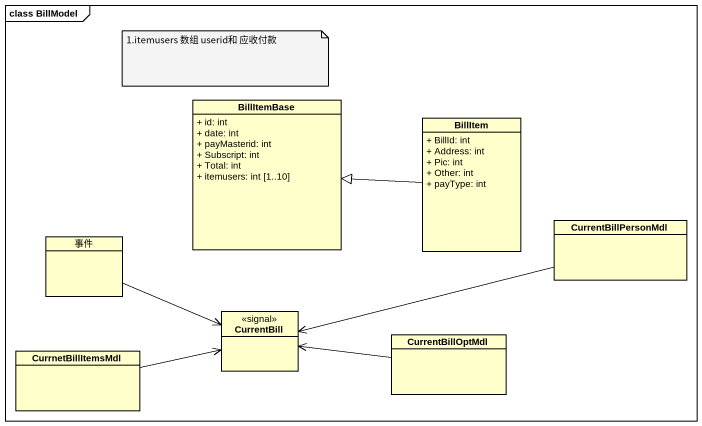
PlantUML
@startuml
mainframe class BillModel
hide circle
hide empty members
skinparam classAttributeIconSize 0
class BillItemBase {
  + id: int
  + date: int
  + payMasterid: int
  + Subscript: int
  + Total: int
  + itemusers: int [1..10]
}
class BillItem {
  + BillId: int
  + Address: int
  + Pic: int
  + Other: int
  + payType: int
}
class 事件
class CurrentBillPersonMdl
class CurrentBill <<signal>>
class CurrnetBillItemsMdl
class CurrentBillOptMdl
BillItem -left-|> BillItemBase
事件 -right-> CurrentBill
CurrentBillPersonMdl -left-> CurrentBill
CurrnetBillItemsMdl -right-> CurrentBill
CurrentBillOptMdl -left-> CurrentBill
note as N1
  1.itemusers 数组 userid和 应收付款
end note
@enduml
